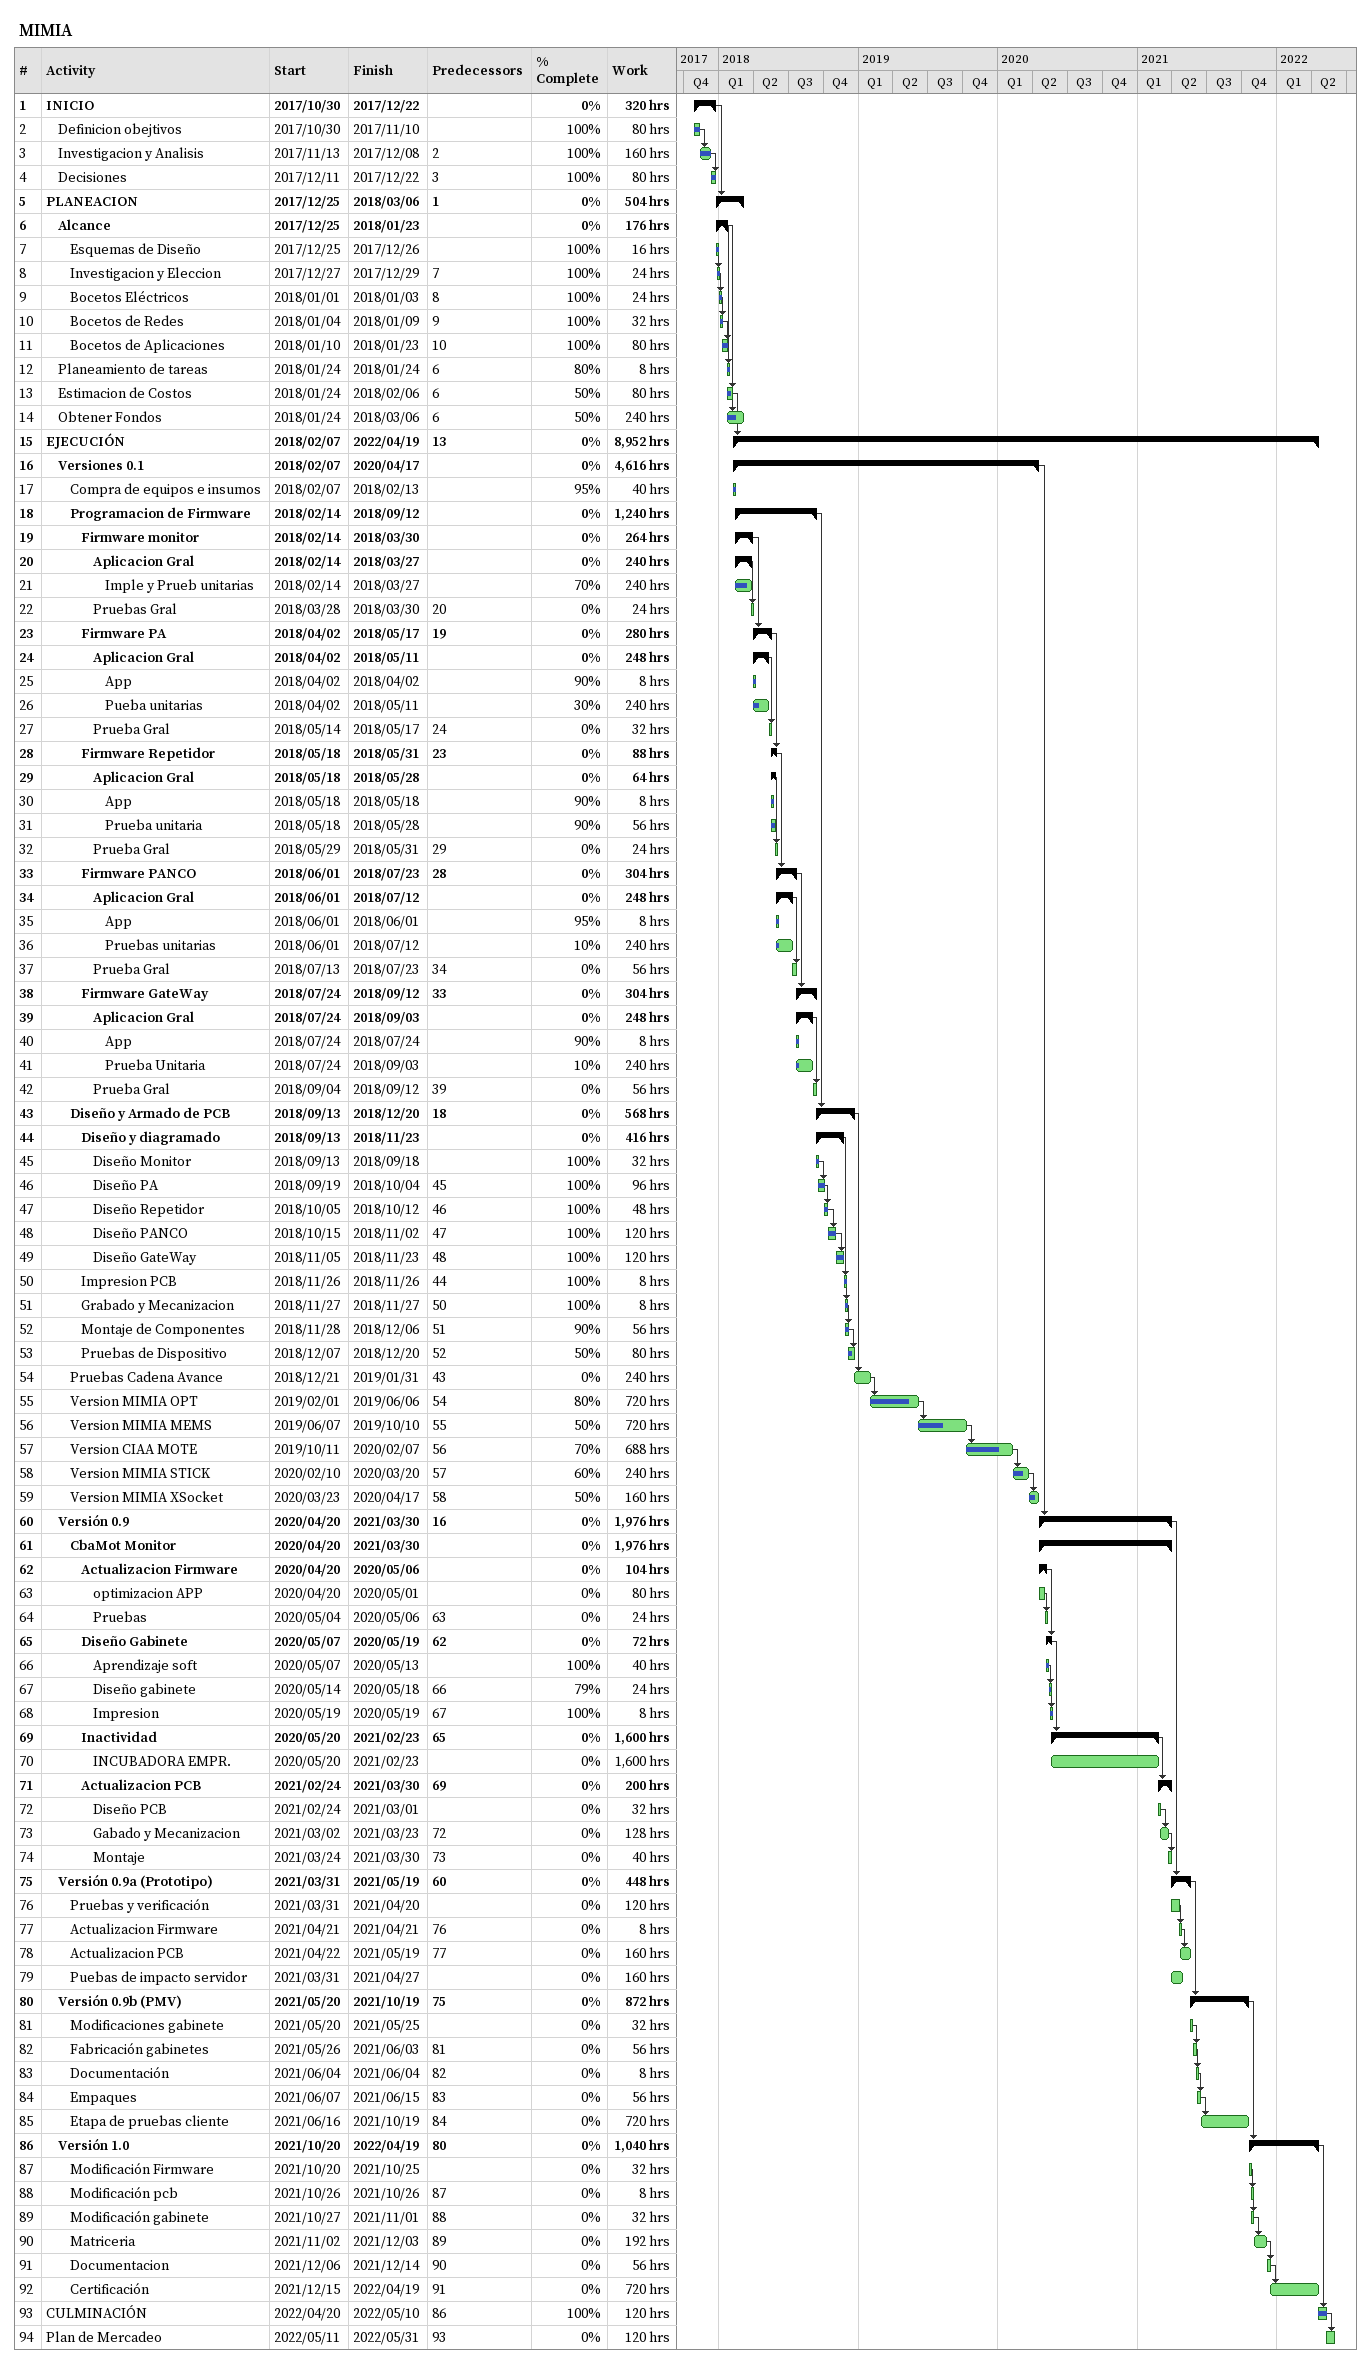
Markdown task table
MIMIA

| ID | Level | Task | Start | Finish | Predecessors | % complete | Work (h) |
|---|---|---|---|---|---|---|---|
| 1 | 1 | **INICIO** | 2017-10-30 | 2017-12-22 |  | 0 | 320 |
| 2 | 2 | Definicion obejtivos | 2017-10-30 | 2017-11-10 |  | 100 | 80 |
| 3 | 2 | Investigacion y Analisis | 2017-11-13 | 2017-12-08 | 2 | 100 | 160 |
| 4 | 2 | Decisiones | 2017-12-11 | 2017-12-22 | 3 | 100 | 80 |
| 5 | 1 | **PLANEACION** | 2017-12-25 | 2018-03-06 | 1 | 0 | 504 |
| 6 | 2 | **Alcance** | 2017-12-25 | 2018-01-23 |  | 0 | 176 |
| 7 | 3 | Esquemas de Diseño | 2017-12-25 | 2017-12-26 |  | 100 | 16 |
| 8 | 3 | Investigacion y Eleccion | 2017-12-27 | 2017-12-29 | 7 | 100 | 24 |
| 9 | 3 | Bocetos Eléctricos | 2018-01-01 | 2018-01-03 | 8 | 100 | 24 |
| 10 | 3 | Bocetos de Redes | 2018-01-04 | 2018-01-09 | 9 | 100 | 32 |
| 11 | 3 | Bocetos de Aplicaciones | 2018-01-10 | 2018-01-23 | 10 | 100 | 80 |
| 12 | 2 | Planeamiento de tareas | 2018-01-24 | 2018-01-24 | 6 | 80 | 8 |
| 13 | 2 | Estimacion de Costos | 2018-01-24 | 2018-02-06 | 6 | 50 | 80 |
| 14 | 2 | Obtener Fondos | 2018-01-24 | 2018-03-06 | 6 | 50 | 240 |
| 15 | 1 | **EJECUCIÓN** | 2018-02-07 | 2022-04-19 | 13 | 0 | 8952 |
| 16 | 2 | **Versiones 0.1** | 2018-02-07 | 2020-04-17 |  | 0 | 4616 |
| 17 | 3 | Compra de equipos e insumos | 2018-02-07 | 2018-02-13 |  | 95 | 40 |
| 18 | 3 | **Programacion de Firmware** | 2018-02-14 | 2018-09-12 |  | 0 | 1240 |
| 19 | 4 | **Firmware monitor** | 2018-02-14 | 2018-03-30 |  | 0 | 264 |
| 20 | 5 | **Aplicacion Gral** | 2018-02-14 | 2018-03-27 |  | 0 | 240 |
| 21 | 6 | Imple y Prueb unitarias | 2018-02-14 | 2018-03-27 |  | 70 | 240 |
| 22 | 5 | Pruebas Gral | 2018-03-28 | 2018-03-30 | 20 | 0 | 24 |
| 23 | 4 | **Firmware PA** | 2018-04-02 | 2018-05-17 | 19 | 0 | 280 |
| 24 | 5 | **Aplicacion Gral** | 2018-04-02 | 2018-05-11 |  | 0 | 248 |
| 25 | 6 | App | 2018-04-02 | 2018-04-02 |  | 90 | 8 |
| 26 | 6 | Pueba unitarias | 2018-04-02 | 2018-05-11 |  | 30 | 240 |
| 27 | 5 | Prueba Gral | 2018-05-14 | 2018-05-17 | 24 | 0 | 32 |
| 28 | 4 | **Firmware Repetidor** | 2018-05-18 | 2018-05-31 | 23 | 0 | 88 |
| 29 | 5 | **Aplicacion Gral** | 2018-05-18 | 2018-05-28 |  | 0 | 64 |
| 30 | 6 | App | 2018-05-18 | 2018-05-18 |  | 90 | 8 |
| 31 | 6 | Prueba unitaria | 2018-05-18 | 2018-05-28 |  | 90 | 56 |
| 32 | 5 | Prueba Gral | 2018-05-29 | 2018-05-31 | 29 | 0 | 24 |
| 33 | 4 | **Firmware PANCO** | 2018-06-01 | 2018-07-23 | 28 | 0 | 304 |
| 34 | 5 | **Aplicacion Gral** | 2018-06-01 | 2018-07-12 |  | 0 | 248 |
| 35 | 6 | App | 2018-06-01 | 2018-06-01 |  | 95 | 8 |
| 36 | 6 | Pruebas unitarias | 2018-06-01 | 2018-07-12 |  | 10 | 240 |
| 37 | 5 | Prueba Gral | 2018-07-13 | 2018-07-23 | 34 | 0 | 56 |
| 38 | 4 | **Firmware GateWay** | 2018-07-24 | 2018-09-12 | 33 | 0 | 304 |
| 39 | 5 | **Aplicacion Gral** | 2018-07-24 | 2018-09-03 |  | 0 | 248 |
| 40 | 6 | App | 2018-07-24 | 2018-07-24 |  | 90 | 8 |
| 41 | 6 | Prueba Unitaria | 2018-07-24 | 2018-09-03 |  | 10 | 240 |
| 42 | 5 | Prueba Gral | 2018-09-04 | 2018-09-12 | 39 | 0 | 56 |
| 43 | 3 | **Diseño y Armado de PCB** | 2018-09-13 | 2018-12-20 | 18 | 0 | 568 |
| 44 | 4 | **Diseño y diagramado** | 2018-09-13 | 2018-11-23 |  | 0 | 416 |
| 45 | 5 | Diseño Monitor | 2018-09-13 | 2018-09-18 |  | 100 | 32 |
| 46 | 5 | Diseño PA | 2018-09-19 | 2018-10-04 | 45 | 100 | 96 |
| 47 | 5 | Diseño Repetidor | 2018-10-05 | 2018-10-12 | 46 | 100 | 48 |
| 48 | 5 | Diseño PANCO | 2018-10-15 | 2018-11-02 | 47 | 100 | 120 |
| 49 | 5 | Diseño GateWay | 2018-11-05 | 2018-11-23 | 48 | 100 | 120 |
| 50 | 4 | Impresion PCB | 2018-11-26 | 2018-11-26 | 44 | 100 | 8 |
| 51 | 4 | Grabado y Mecanizacion | 2018-11-27 | 2018-11-27 | 50 | 100 | 8 |
| 52 | 4 | Montaje de Componentes | 2018-11-28 | 2018-12-06 | 51 | 90 | 56 |
| 53 | 4 | Pruebas de Dispositivo | 2018-12-07 | 2018-12-20 | 52 | 50 | 80 |
| 54 | 3 | Pruebas Cadena Avance | 2018-12-21 | 2019-01-31 | 43 | 0 | 240 |
| 55 | 3 | Version MIMIA OPT | 2019-02-01 | 2019-06-06 | 54 | 80 | 720 |
| 56 | 3 | Version MIMIA MEMS | 2019-06-07 | 2019-10-10 | 55 | 50 | 720 |
| 57 | 3 | Version CIAA MOTE | 2019-10-11 | 2020-02-07 | 56 | 70 | 688 |
| 58 | 3 | Version MIMIA STICK | 2020-02-10 | 2020-03-20 | 57 | 60 | 240 |
| 59 | 3 | Version MIMIA XSocket | 2020-03-23 | 2020-04-17 | 58 | 50 | 160 |
| 60 | 2 | **Versión 0.9** | 2020-04-20 | 2021-03-30 | 16 | 0 | 1976 |
| 61 | 3 | **CbaMot Monitor** | 2020-04-20 | 2021-03-30 |  | 0 | 1976 |
| 62 | 4 | **Actualizacion Firmware** | 2020-04-20 | 2020-05-06 |  | 0 | 104 |
| 63 | 5 | optimizacion APP | 2020-04-20 | 2020-05-01 |  | 0 | 80 |
| 64 | 5 | Pruebas | 2020-05-04 | 2020-05-06 | 63 | 0 | 24 |
| 65 | 4 | **Diseño Gabinete** | 2020-05-07 | 2020-05-19 | 62 | 0 | 72 |
| 66 | 5 | Aprendizaje soft | 2020-05-07 | 2020-05-13 |  | 100 | 40 |
| 67 | 5 | Diseño gabinete | 2020-05-14 | 2020-05-18 | 66 | 79 | 24 |
| 68 | 5 | Impresion | 2020-05-19 | 2020-05-19 | 67 | 100 | 8 |
| 69 | 4 | **Inactividad** | 2020-05-20 | 2021-02-23 | 65 | 0 | 1600 |
| 70 | 5 | INCUBADORA EMPR. | 2020-05-20 | 2021-02-23 |  | 0 | 1600 |
| 71 | 4 | **Actualizacion PCB** | 2021-02-24 | 2021-03-30 | 69 | 0 | 200 |
| 72 | 5 | Diseño PCB | 2021-02-24 | 2021-03-01 |  | 0 | 32 |
| 73 | 5 | Gabado y Mecanizacion | 2021-03-02 | 2021-03-23 | 72 | 0 | 128 |
| 74 | 5 | Montaje | 2021-03-24 | 2021-03-30 | 73 | 0 | 40 |
| 75 | 2 | **Versión 0.9a (Prototipo)** | 2021-03-31 | 2021-05-19 | 60 | 0 | 448 |
| 76 | 3 | Pruebas y verificación | 2021-03-31 | 2021-04-20 |  | 0 | 120 |
| 77 | 3 | Actualizacion Firmware | 2021-04-21 | 2021-04-21 | 76 | 0 | 8 |
| 78 | 3 | Actualizacion PCB | 2021-04-22 | 2021-05-19 | 77 | 0 | 160 |
| 79 | 3 | Puebas de impacto servidor | 2021-03-31 | 2021-04-27 |  | 0 | 160 |
| 80 | 2 | **Versión 0.9b (PMV)** | 2021-05-20 | 2021-10-19 | 75 | 0 | 872 |
| 81 | 3 | Modificaciones gabinete | 2021-05-20 | 2021-05-25 |  | 0 | 32 |
| 82 | 3 | Fabricación gabinetes | 2021-05-26 | 2021-06-03 | 81 | 0 | 56 |
| 83 | 3 | Documentación | 2021-06-04 | 2021-06-04 | 82 | 0 | 8 |
| 84 | 3 | Empaques | 2021-06-07 | 2021-06-15 | 83 | 0 | 56 |
| 85 | 3 | Etapa de pruebas cliente | 2021-06-16 | 2021-10-19 | 84 | 0 | 720 |
| 86 | 2 | **Versión 1.0** | 2021-10-20 | 2022-04-19 | 80 | 0 | 1040 |
| 87 | 3 | Modificación Firmware | 2021-10-20 | 2021-10-25 |  | 0 | 32 |
| 88 | 3 | Modificación pcb | 2021-10-26 | 2021-10-26 | 87 | 0 | 8 |
| 89 | 3 | Modificación gabinete | 2021-10-27 | 2021-11-01 | 88 | 0 | 32 |
| 90 | 3 | Matriceria | 2021-11-02 | 2021-12-03 | 89 | 0 | 192 |
| 91 | 3 | Documentacion | 2021-12-06 | 2021-12-14 | 90 | 0 | 56 |
| 92 | 3 | Certificación | 2021-12-15 | 2022-04-19 | 91 | 0 | 720 |
| 93 | 1 | CULMINACIÓN | 2022-04-20 | 2022-05-10 | 86 | 100 | 120 |
| 94 | 1 | Plan de Mercadeo | 2022-05-11 | 2022-05-31 | 93 | 0 | 120 |
